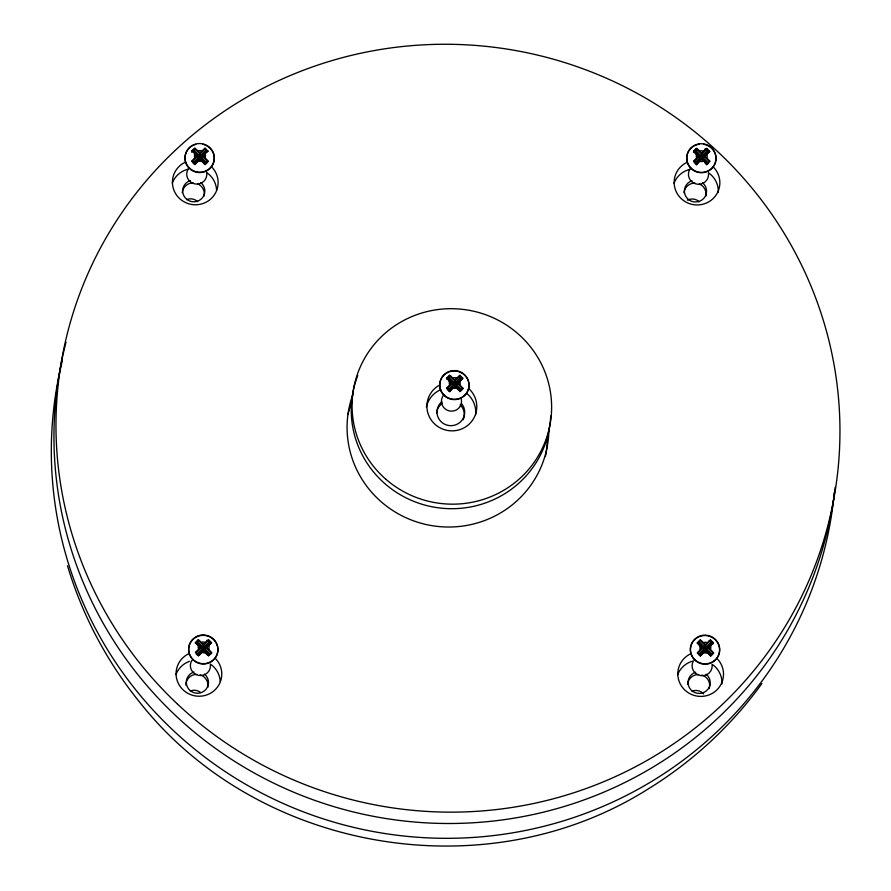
<?xml version="1.0" encoding="UTF-8"?>
<svg xmlns="http://www.w3.org/2000/svg" width="891" height="891" viewBox="0 0 891 891"><rect width="100%" height="100%" fill="white"/><g stroke="black" fill="none" stroke-linecap="round" stroke-linejoin="round"><path stroke-width="1.34" d="M454.655 383.097L454.822 380.101L456.816 378.129A9.768 1.158 -45.8 0 1 459.812 375.334A19.157 3.274 45.4 0 1 462.819 378.274L460.669 377.149L459.812 375.345M701.529 156.137L701.696 153.141L703.667 151.203A9.857 1.169 -45.8 0 1 706.697 148.385A19.513 3.33 45.4 0 1 709.693 151.303L704.569 156.805L702.509 157.094M705.304 647.668L705.472 644.672L707.465 642.712A9.768 1.158 -45.8 0 1 710.472 639.916M199.84 155.958L200.007 152.962L201.967 151.036A10.013 1.181 -45.8 0 1 204.173 148.942A9.456 1.125 -45.8 0 1 204.997 148.207A19.157 3.274 45.4 0 1 208.004 151.136L206.846 150.98L204.997 148.207M203.36 647.49L203.527 644.494L205.576 642.478A10.057 1.192 -45.8 0 1 207.87 640.306L208.516 639.727A19.958 3.408 45.4 0 1 211.523 642.656L206.4 648.158L204.34 648.448M199.083 160.38L194.895 164.512L191.988 161.037A9.857 1.169 -45.8 0 1 194.962 157.941L197.045 155.892L194.995 153.898A9.734 1.659 45.4 0 0 191.91 151.114M194.873 148.207A19.513 2.305 -45.8 0 0 191.91 151.125L194.873 148.207A9.857 1.682 45.4 0 1 198.014 151.024L200.007 152.962M194.895 164.512L194.995 163.955A9.745 1.158 -45.8 0 1 197.936 160.903L200.052 158.81L202.19 160.892A9.756 1.671 45.4 0 1 205.119 163.966L205.019 164.512L200.765 160.38M197.045 155.892L191.888 161.583M200.052 158.81L199.918 159.545L199.851 157.874M208.015 151.125A9.768 1.158 -45.8 0 0 205.008 153.931L202.881 156.627L207.982 161.594L205.019 164.512M207.982 161.594L207.414 160.302A10.057 1.715 45.4 0 0 205.097 157.919L203.014 155.892M202.391 648.448L200.43 648.158L195.43 642.667A19.157 2.272 -45.8 0 1 198.392 639.738A9.768 1.671 45.4 0 1 201.511 642.534L203.527 644.494M200.564 647.423L198.604 649.361A9.857 1.169 -45.8 0 0 195.497 652.58L200.43 648.158L198.582 645.496A10.013 1.715 45.4 0 0 196.298 643.391A9.456 1.615 45.4 0 0 195.43 642.667M195.329 643.202L198.392 639.738M198.415 656.043L198.504 655.498A9.734 1.158 -45.8 0 1 201.555 652.335L203.571 650.341L205.687 652.401A9.857 1.682 45.4 0 1 208.639 655.498L208.539 656.043M203.571 650.341L199.25 655.219M211.535 642.645A9.756 1.158 -45.8 0 0 208.639 645.351L206.4 648.158L211.501 653.125L210.454 654.395L197.245 641.542M198.292 640.273L203.393 645.24L208.516 639.727M211.501 653.125L211.601 652.568A9.745 1.671 45.4 0 0 208.683 649.517L206.534 647.423M449.688 375.323A19.958 2.361 -45.8 0 0 446.725 378.252L446.625 378.798L449.688 375.323L450.378 375.902A10.057 1.715 45.4 0 1 452.739 378.074L454.822 380.101M454.666 385.001L454.733 386.683L459.923 391.104A9.734 1.659 45.4 0 0 456.916 387.941L454.867 385.948L449.71 391.639L446.792 388.164A9.745 1.158 -45.8 0 1 449.743 385.112L451.86 383.019L449.721 380.947A9.756 1.671 45.4 0 0 446.725 378.241M449.71 391.639L449.799 391.093A9.857 1.169 -45.8 0 1 452.784 387.997L454.867 385.948M451.86 383.019L446.703 388.721M462.819 378.274A9.456 1.125 -45.8 0 0 461.983 379.009A10.013 1.181 -45.8 0 0 459.778 381.092L457.696 383.765L462.797 388.721L459.834 391.65M462.797 388.721L462.886 388.186A9.857 1.682 45.4 0 0 459.823 384.968L457.829 383.019M696.049 154.321L693.599 151.303A19.157 2.272 -45.8 0 1 696.562 148.385A9.456 1.615 45.4 0 1 697.441 149.12A10.013 1.715 45.4 0 1 699.713 151.214L701.696 153.141M698.733 156.07L696.684 158.086A10.057 1.192 -45.8 0 0 694.356 160.48L693.577 161.761L698.6 156.805L696.717 154.098A9.768 1.671 45.4 0 0 693.599 151.303M693.499 151.849L696.562 148.385M709.604 151.849L708.534 151.158L695.515 163.989L696.584 164.69L696.684 164.133A9.756 1.158 -45.8 0 1 699.635 161.071L701.74 158.988L703.89 161.082A9.745 1.671 45.4 0 1 706.819 164.133L706.708 164.69L705.015 163.042M696.584 164.69L701.74 158.988M704.703 156.07L704.569 156.805L709.67 161.772L709.771 161.215A9.857 1.682 45.4 0 0 706.819 158.119L704.703 156.07L706.73 154.076A9.734 1.158 -45.8 0 1 709.704 151.303M696.472 148.92L701.573 153.887L706.686 148.385M700.337 639.905A19.958 2.361 -45.8 0 0 697.375 642.823L697.274 643.38L700.337 639.905L701.028 640.484A10.057 1.715 45.4 0 1 703.389 642.656L705.472 644.672M702.509 647.601L700.393 649.684A9.745 1.158 -45.8 0 0 697.453 652.747L697.352 653.292L702.375 648.336L700.371 645.518A9.756 1.671 45.4 0 0 697.375 642.823M700.359 656.222L700.46 655.665A9.857 1.169 -45.8 0 1 703.433 652.58L705.516 650.519L707.565 652.513A9.734 1.659 45.4 0 1 710.584 655.687L705.382 651.265L705.316 649.584M705.516 650.519L701.195 655.397M700.237 640.451L705.338 645.418L710.461 639.916A19.157 3.274 45.4 0 1 713.468 642.845A9.456 1.125 -45.8 0 0 712.644 643.58A10.013 1.181 -45.8 0 0 710.439 645.674L708.345 648.336L713.446 653.303L710.483 656.222M706.285 648.626L708.345 648.336L713.468 642.845M713.446 653.303L713.546 652.769A9.857 1.682 45.4 0 0 710.472 649.539L708.479 647.601M761.872 683.575C732.391 724.361 695.169 759.232 652.669 786.174L649.728 787.978C487.566 891.713 257.822 852.665 138.929 701.295L136.824 698.633C105.572 659.184 81.905 613.977 67.493 565.74M204.908 148.741L199.874 153.697L194.773 148.741M192.846 162.864L205.866 150.022M193.826 163.81L206.846 150.98M205.398 154.154L202.881 156.627L200.82 156.916M459.711 375.879L454.688 380.836L449.587 375.879M447.661 389.991L460.669 377.149M448.641 390.949L461.661 378.107M461.048 380.457L457.696 383.765L455.635 384.054M196.365 654.384L209.385 641.553L208.427 640.273M694.534 163.042L707.554 150.189L706.596 148.92M197.345 655.353L210.365 642.511L211.434 643.202M698.31 654.573L711.33 641.732L710.372 640.462M699.29 655.531L712.31 642.689L713.379 643.38M706.708 164.69L707.654 164L694.445 151.158M700.56 157.094L698.6 156.805M198.871 156.916L196.911 156.627L194.361 154.143M453.686 384.054L451.726 383.765L448.329 380.457M704.336 648.626L702.375 648.336L698.132 644.204M707.554 150.189L708.534 151.158M695.414 150.2L708.623 163.042M448.541 377.149L461.75 389.991M447.572 378.107L460.781 390.949M711.33 641.732L712.31 642.689M193.726 150.011L206.935 162.864M699.19 641.732L712.399 654.573M192.757 150.969L205.966 163.821M698.221 642.678L711.43 655.531M209.385 641.553L210.365 642.511M196.276 642.5L209.485 655.353M207.692 655.219L203.438 651.087L203.371 649.405M701.607 159.623L701.54 158.052M461.215 398.923A10.057 9.846 10.1 0 1 449.677 410.985A10.057 9.846 10.1 0 1 443.25 395.582M459.923 391.104A19.513 2.305 -45.8 0 1 462.886 388.186M446.792 388.164A20.114 3.441 45.4 0 1 449.799 391.093M456.905 387.93A5.491 5.368 10.1 0 1 453.374 388.186A5.257 5.134 10.1 0 1 452.784 387.997M449.743 385.112A5.491 5.368 10.1 0 1 449.465 381.671A5.279 5.168 10.1 0 1 449.721 380.947M452.773 378.007A5.491 5.368 10.1 0 1 456.125 377.817A5.29 5.179 10.1 0 1 456.816 378.129M459.778 381.103A5.457 5.346 10.1 0 1 460.001 384.411M446.703 378.82A10.057 9.846 10.1 0 1 450.835 376.024M459.322 376.77A10.057 9.846 10.1 0 1 462.251 379.276M708.434 173.043A10.057 9.846 10.1 0 1 696.183 184.003A10.057 9.846 10.1 0 1 690.258 168.711M703.522 144.253A14.657 14.334 10.1 0 1 713.658 166.261A14.657 14.334 10.1 0 1 689.077 166.149A14.657 14.334 10.1 0 1 699.079 144.231M693.677 161.215A19.958 3.408 45.4 0 1 696.684 164.133M706.808 164.133A20.114 2.383 -45.8 0 1 709.771 161.215M706.719 154.076A5.491 5.368 10.1 0 1 707.008 157.551A5.257 5.134 10.1 0 1 706.819 158.119M703.857 161.148A5.491 5.368 10.1 0 1 700.348 161.394A5.279 5.168 10.1 0 1 699.635 161.071M699.647 151.192A5.491 5.368 10.1 0 1 703.044 150.991M696.695 158.086A5.502 5.379 10.1 0 1 696.472 154.8A5.29 5.179 10.1 0 1 696.717 154.098M693.71 151.949A10.057 9.846 10.1 0 1 696.885 149.554M704.692 149.153A10.057 9.846 10.1 0 1 708.601 151.648M210.321 664.163A10.057 9.846 10.1 0 1 198.493 675.356A10.057 9.846 10.1 0 1 191.821 660.509M195.497 652.58A19.513 3.33 45.4 0 1 198.504 655.498M208.639 655.498A20.114 2.383 -45.8 0 1 211.601 652.568M208.672 649.506A5.491 5.368 10.1 0 0 208.906 646.075A5.279 5.168 10.1 0 0 208.639 645.34M201.489 652.357A5.491 5.368 10.1 0 0 205.019 652.624A5.257 5.134 10.1 0 0 205.687 652.401M198.415 648.815A5.457 5.346 10.1 0 1 198.582 645.496M202.268 642.277A5.457 5.346 10.1 0 1 205.609 642.467M201.511 642.534A5.29 5.179 10.1 0 1 202.212 642.288M195.897 642.912A10.057 9.846 10.1 0 1 198.938 640.752M206.623 640.429A10.057 9.846 10.1 0 1 210.109 642.522M712.076 664.497A10.057 9.846 10.1 0 1 700.281 675.545A10.057 9.846 10.1 0 1 693.41 660.933A22.876 22.375 10.1 0 0 677.661 674.732M710.584 655.687A19.513 2.305 -45.8 0 1 713.546 652.769M697.453 652.747A20.114 3.441 45.4 0 1 700.46 655.676M710.428 645.674A5.457 5.346 10.1 0 1 710.65 648.993M707.543 652.546A5.457 5.346 10.1 0 1 704.024 652.802A5.257 5.134 10.1 0 1 703.433 652.58M700.348 649.706A5.457 5.346 10.1 0 1 700.07 646.287A5.279 5.168 10.1 0 1 700.371 645.518M703.389 642.656A5.502 5.379 10.1 0 1 706.752 642.467A5.29 5.179 10.1 0 1 707.465 642.712M709.18 640.941A10.057 9.846 10.1 0 1 712.911 643.848M206.679 172.709A10.057 9.846 10.1 0 1 194.851 183.914A10.057 9.846 10.1 0 1 188.179 169.067M203.081 144.32A14.657 14.334 10.1 0 1 211.746 166.35A14.657 14.334 10.1 0 1 187.711 166.506A14.657 14.334 10.1 0 1 195.742 144.375M205.119 163.966A19.958 2.361 -45.8 0 1 208.082 161.037M191.988 161.037A20.114 3.441 45.4 0 1 194.995 163.955M205.086 157.907A5.502 5.379 10.1 0 0 205.264 154.622A5.29 5.179 10.1 0 0 205.008 153.92M201.366 161.182A5.502 5.379 10.1 0 1 197.847 160.937M194.639 157.328A5.502 5.379 10.1 0 1 194.884 153.853M198.515 150.768A5.502 5.379 10.1 0 1 201.923 150.969M202.19 160.892A5.279 5.168 10.1 0 1 201.455 161.148M194.962 157.941A5.257 5.134 10.1 0 1 194.761 157.362M191.61 152.216A10.057 9.846 10.1 0 1 195.296 149.309M205.687 150.434A10.057 9.846 10.1 0 1 207.146 151.771M460.157 404.781A13.866 13.565 10.1 0 1 463.186 419.772M436.635 412.967A13.866 13.565 10.1 0 1 442.493 403.189M426.377 407.098A24.959 24.413 10.1 0 1 440.755 389.679M466.672 393.354A24.959 24.413 10.1 0 1 475.66 414.638M469.357 389.155A24.959 24.413 10.1 0 1 467.909 425.241A24.959 24.413 10.1 0 1 431.355 420.207A24.959 24.413 10.1 0 1 439.575 385.057M461.404 403.411A13.866 13.565 10.1 0 1 459.789 422.534A13.866 13.565 10.1 0 1 440.254 420.797A13.866 13.565 10.1 0 1 441.88 401.685M550.716 416.064A99.848 97.665 10.1 0 1 430.821 506.522A99.848 97.665 10.1 0 1 357.77 375.523M835.257 487.21A392.252 383.676 10.1 0 1 374.699 816.568A392.252 383.676 10.1 0 1 66.012 342.211M347.991 414.515A100.961 98.756 10.1 0 1 352.513 400.248M547.241 437.281A100.961 98.756 10.1 0 1 545.504 456.292M548.856 428.237A100.961 98.756 10.1 0 1 430.709 525.434A100.961 98.756 10.1 0 1 353.226 393.51M683.954 192.801A11.093 10.848 10.1 0 1 694.902 183.067M699.312 183.958A11.093 10.848 10.1 0 1 705.85 196.154M185.818 685.19A11.093 10.848 10.1 0 1 196.822 674.331M200.185 674.843A11.093 10.848 10.1 0 1 207.77 687.418M182.221 192.623A11.093 10.848 10.1 0 1 193.169 182.889M197.579 183.78A11.093 10.848 10.1 0 1 204.117 195.975M701.919 675.022A11.093 10.848 10.1 0 1 709.214 688.665M687.596 684.243A11.093 10.848 10.1 0 1 698.544 674.509M172.286 183.112A22.876 22.375 10.1 0 1 188.046 169.223M207.091 172.865A22.876 22.375 10.1 0 1 216.58 190.095M211.858 167.107A22.876 22.375 10.1 0 1 209.274 200.197A22.876 22.375 10.1 0 1 175.895 194.115A22.876 22.375 10.1 0 1 185.161 162.24M200.798 182.61A11.093 10.848 10.1 0 1 200.843 199.35A11.093 10.848 10.1 0 1 184.047 196.131A11.093 10.848 10.1 0 1 190.318 180.606M712.466 664.497A22.876 22.375 10.1 0 1 721.944 683.998M717.233 658.739A22.876 22.375 10.1 0 1 714.649 691.828A22.876 22.375 10.1 0 1 681.27 685.736A22.876 22.375 10.1 0 1 690.536 653.871M706.173 674.242A11.093 10.848 10.1 0 1 706.218 690.982A11.093 10.848 10.1 0 1 689.422 687.752A11.093 10.848 10.1 0 1 695.693 672.226M674.008 183.29A22.876 22.375 10.1 0 1 689.779 169.413M708.824 173.043A22.876 22.375 10.1 0 1 718.302 192.556M713.591 167.285A22.876 22.375 10.1 0 1 710.996 200.375A22.876 22.375 10.1 0 1 677.628 194.294A22.876 22.375 10.1 0 1 686.883 162.418M702.52 182.789A11.093 10.848 10.1 0 1 702.576 199.528A11.093 10.848 10.1 0 1 685.78 196.31A11.093 10.848 10.1 0 1 692.04 180.784M175.928 674.554A22.876 22.375 10.1 0 1 189.438 661.356M210.733 664.318A22.876 22.375 10.1 0 1 220.233 681.537M215.511 658.56A22.876 22.375 10.1 0 1 212.916 691.65A22.876 22.375 10.1 0 1 179.536 685.558A22.876 22.375 10.1 0 1 188.803 653.693M204.44 674.064A11.093 10.848 10.1 0 1 204.484 690.803A11.093 10.848 10.1 0 1 187.689 687.574A11.093 10.848 10.1 0 1 193.96 672.048M834.366 492.255A392.619 384.032 10.1 0 1 379.176 832.595A392.619 384.032 10.1 0 1 62.392 360.499M687.44 200.197A9.99 9.768 10.1 0 1 699.346 201.834M186.587 199.595A9.99 9.768 10.1 0 1 197.624 201.656M190.229 691.037A9.99 9.768 10.1 0 1 200.598 692.507M691.962 691.216A9.99 9.768 10.1 0 1 703.6 693.933M444.13 395.081A14.657 14.334 10.1 0 0 468.577 388.621A14.657 14.334 10.1 0 0 450.49 371.079A14.657 14.334 10.1 0 0 444.13 395.081M444.074 395.437A14.657 14.334 10.1 0 0 468.51 388.977A14.657 14.334 10.1 0 0 450.423 371.436A14.657 14.334 10.1 0 0 444.074 395.437M691.138 168.21A14.657 14.334 10.1 0 0 715.584 161.761A14.657 14.334 10.1 0 0 697.497 144.208A14.657 14.334 10.1 0 0 691.138 168.21M193.202 659.618A14.657 14.334 10.1 0 0 217.549 652.825A14.657 14.334 10.1 0 0 199.205 635.528A14.657 14.334 10.1 0 0 193.202 659.618M193.147 659.975A14.657 14.334 10.1 0 0 217.482 653.181A14.657 14.334 10.1 0 0 199.15 635.884A14.657 14.334 10.1 0 0 193.147 659.975M694.791 659.652A14.657 14.334 10.1 0 0 719.226 653.203A14.657 14.334 10.1 0 0 701.139 635.651A14.657 14.334 10.1 0 0 694.791 659.652M694.724 660.008A14.657 14.334 10.1 0 0 719.16 653.56A14.657 14.334 10.1 0 0 701.072 636.007A14.657 14.334 10.1 0 0 694.724 660.008M189.56 168.176A14.657 14.334 10.1 0 0 213.907 161.382A14.657 14.334 10.1 0 0 195.563 144.086A14.657 14.334 10.1 0 0 189.56 168.176M385.848 479.235A99.848 97.665 10.1 0 0 549.658 426.488A99.848 97.665 10.1 0 0 420.029 313.565A99.848 97.665 10.1 0 0 385.848 479.235M177.432 704.024A392.252 383.676 10.1 0 0 828.897 521.603A392.252 383.676 10.1 0 0 337.566 58.984A392.252 383.676 10.1 0 0 177.432 704.024"/></g></svg>
